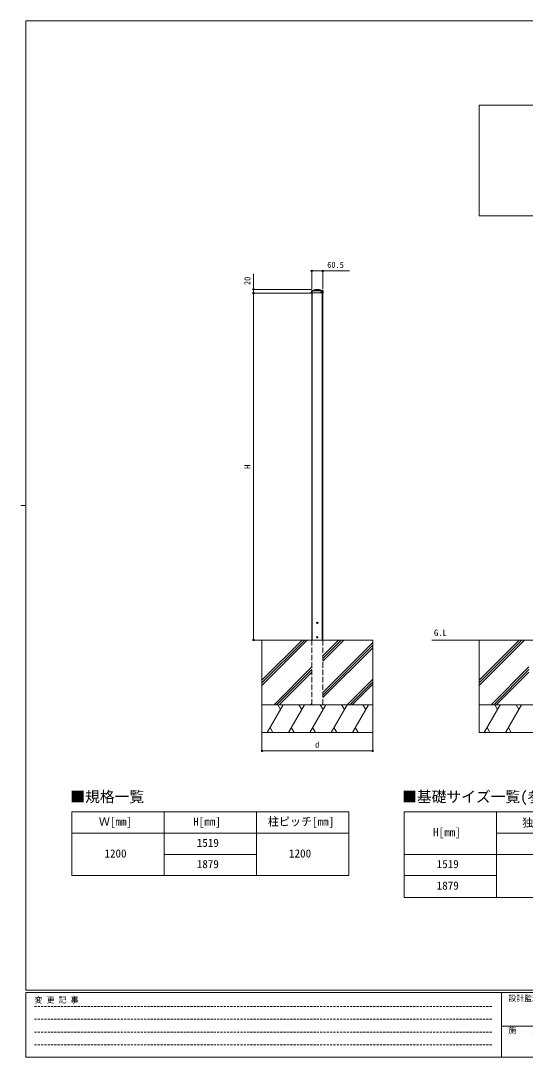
# Model space of a CAD drawing. Units: millimetres, scale not verified. Extents: x -3967 to 3967, y -2821 to 2821.
# Drawn here: x -3967 to -1233, y -2821 to 2793 of the extents above; entities that cross this region are included whole.
import ezdxf
from ezdxf.enums import TextEntityAlignment as Align

# ---------------------------------------------------------------- set-up
doc = ezdxf.new("R2010")
doc.units = ezdxf.units.MM
doc.header["$LTSCALE"] = 10
for name, pattern in [('CHAIN2', [12, 9, -1, 1, -1]), ('DASHED1', [1.8, 1.2, -0.6]), ('DASHED3', [4, 3, -1])]:
    doc.linetypes.add(name, pattern=pattern)
doc.layers.add('0-0_0', color=3, linetype='Continuous')
for name, color, linetype, lineweight in [('0-1_USER1', 4, 'Continuous', 9), ('0-2_YKK_ZWAK', 7, 'Continuous', 18), ('0-3_YKK_11', 6, 'Continuous', 9), ('0-4_YKK_12', 7, 'Continuous', 9)]:
    doc.layers.add(name, color=color, linetype=linetype, lineweight=lineweight)
doc.styles.add('ＭＳ ゴシック', font='')
doc.styles.get('ＭＳ ゴシック').set_extended_font_data('MS Gothic')

msp = doc.modelspace()

# ---------------------------------------------------------------- linework, layer by layer
at = {"layer": '0-1_USER1'}
for p, q in [((-2328.44, 1329.65), (-2392.06, 1329.65)), ((-2391.88, 1329.77), (-2389.75, 1330.65)), ((-2390.25, -561.35), (-2390.25, 1318.65)), ((-2389.75, 1330.65), (-2389.72, 1331.3)), ((-2330.75, 1330.65), (-2389.75, 1330.65)), ((-2389.55, 1331.65), (-2330.95, 1331.65)), ((-2389.36, 1331.75), (-2370.32, 1337.62)), ((-2388.75, 1329.65), (-2388.75, 1318.65)), ((-2387.25, 1318.65), (-2387.25, -561.35)), ((-2360.25, 1337.65), (-2370.17, 1337.65)), ((-2360.25, 1337.65), (-2350.33, 1337.65)), ((-2331.14, 1331.75), (-2350.18, 1337.62)), ((-2338.57, 1323.21), (-2339.45, 1323.21)), ((-2335.93, 1324.09), (-2335.05, 1324.09)), ((-2333.25, 1318.65), (-2333.25, -561.35)), ((-2331.75, 1329.65), (-2331.75, 1318.65)), ((-2330.75, 1330.65), (-2330.78, 1331.3)), ((-2328.62, 1329.77), (-2330.75, 1330.65)), ((-2330.25, 1318.65), (-2330.25, -561.35)), ((-2327.75, 1318.65), (-2328.31, 1329.33)), ((-2361.56, -468.79), (-2362.44, -468.79)), ((-2358.92, -467.91), (-2358.04, -467.91)), ((-2660.25, -1061.35), (-2660.25, -561.35)), ((-2660.25, -807.12), (-2414.49, -561.35)), ((-2660.25, -792.97), (-2428.63, -561.35)), ((-2660.25, -778.83), (-2442.77, -561.35)), ((-2660.25, -561.35), (-2390.25, -561.35)), ((-2443.39, -561.35), (-2259.26, -561.35)), ((-2362.3, -546), (-2362.3, -546.7)), ((-2361.1, -546), (-2362.3, -546)), ((-2361.1, -546.7), (-2362.3, -546.7)), ((-2359.9, -544.3), (-2360.6, -544.3)), ((-2360.6, -544.3), (-2360.6, -545.5)), ((-2360.6, -547.2), (-2360.6, -548.4)), ((-2359.9, -548.4), (-2360.6, -548.4)), ((-2359.9, -544.3), (-2359.9, -545.5)), ((-2359.9, -547.2), (-2359.9, -548.4)), ((-2358.2, -546), (-2359.4, -546)), ((-2358.2, -546.7), (-2359.4, -546.7)), ((-2358.2, -546), (-2358.2, -546.7)), ((-2330.25, -660.97), (-2230.64, -561.35)), ((-2330.25, -675.11), (-2216.5, -561.35)), ((-2330.25, -646.82), (-2244.78, -561.35)), ((-2330.25, -561.35), (-2060.25, -561.35)), ((-2060.25, -1061.35), (-2060.25, -561.35)), ((-1739.3, -561.35), (-14.08, -561.35)), ((-1484.08, -1061.35), (-1484.08, -561.35)), ((-1484.08, -807.12), (-1238.32, -561.35)), ((-1484.08, -792.97), (-1252.46, -561.35)), ((-1484.08, -778.83), (-1266.6, -561.35)), ((-1484.08, -561.35), (-1214.08, -561.35)), ((-2330.25, -844.81), (-2060.25, -574.81)), ((-2330.25, -858.95), (-2060.25, -588.96)), ((-2330.25, -873.1), (-2060.25, -603.1)), ((-2594.78, -911.35), (-2390.25, -706.82)), ((-2580.64, -911.35), (-2390.25, -720.96)), ((-1418.62, -911.35), (-1214.08, -706.82)), ((-1404.47, -911.35), (-1214.08, -720.96)), ((-2566.5, -911.35), (-2390.25, -735.11)), ((-2198.8, -911.35), (-2060.25, -772.8)), ((-1390.33, -911.35), (-1214.08, -735.11)), ((-2184.66, -911.35), (-2060.25, -786.95)), ((-2170.52, -911.35), (-2060.25, -801.09)), ((-2660.25, -911.35), (-2060.25, -911.35)), ((-2631.49, -1061.35), (-2544.89, -911.35)), ((-2559.89, -937.33), (-2574.89, -911.35)), ((-2516.02, -1061.35), (-2429.42, -911.35)), ((-2444.42, -937.33), (-2459.42, -911.35)), ((-2400.55, -1061.35), (-2313.95, -911.35)), ((-2396.79, -911.35), (-2390.25, -904.81)), ((-2328.95, -937.34), (-2343.95, -911.35)), ((-2285.08, -1061.35), (-2198.48, -911.35)), ((-2213.48, -937.34), (-2228.48, -911.35)), ((-2169.61, -1061.35), (-2083.01, -911.35)), ((-2098.01, -937.34), (-2113.01, -911.35)), ((-1484.08, -911.35), (-884.08, -911.35)), ((-1455.32, -1061.35), (-1368.72, -911.35)), ((-1383.72, -937.33), (-1398.72, -911.35)), ((-1339.85, -1061.35), (-1253.25, -911.35)), ((-1268.25, -937.33), (-1283.25, -911.35)), ((-2660.25, -1061.35), (-2060.25, -1061.35)), ((-2616.49, -1035.37), (-2601.49, -1061.35)), ((-2501.02, -1035.37), (-2486.02, -1061.35)), ((-2385.55, -1035.37), (-2370.55, -1061.35)), ((-2270.08, -1035.37), (-2255.08, -1061.35)), ((-2154.61, -1035.37), (-2139.61, -1061.35)), ((-1484.08, -1061.35), (-884.08, -1061.35)), ((-1440.32, -1035.37), (-1425.32, -1061.35)), ((-1324.85, -1035.37), (-1309.86, -1061.35))]:
    msp.add_line(p, q, dxfattribs=at)
at = {"layer": '0-1_USER1', "linetype": 'CHAIN2'}
for p, q in [((-2341.3, 1323.65), (-2332.43, 1323.65)), ((-2337.25, 1328.31), (-2337.25, 1319.19)), ((-2365.35, -468.35), (-2355.12, -468.35)), ((-2360.24, -473.47), (-2360.24, -463.24)), ((-2356.1, -546.35), (-2364.4, -546.35)), ((-2360.25, -551.47), (-2360.25, -541.24))]:
    msp.add_line(p, q, dxfattribs=at)
at = {"layer": '0-1_USER1', "linetype": 'DASHED3'}
for p, q in [((-2390.25, -911.35), (-2390.25, -561.35)), ((-2330.25, -561.35), (-2330.25, -911.35)), ((-2330.25, -911.35), (-2390.25, -911.35))]:
    msp.add_line(p, q, dxfattribs=at)
at = {"layer": '0-1_USER1'}
for points in [[(-884.08, 2019.87), (-884.08, 1735.62), (-1484.08, 1735.62), (-1484.08, 2335.62), (-884.08, 2335.62), (-884.08, 2051.37)], [(-2327.75, 1318.65), (-2392.75, 1318.65), (-2392.19, 1329.33)], [(-2339.45, 1323.21), (-2339.45, 1324.09), (-2338.57, 1324.09)], [(-2337.69, 1324.97), (-2337.69, 1325.85), (-2336.81, 1325.85), (-2336.81, 1324.97)], [(-2336.81, 1322.33), (-2336.81, 1321.45), (-2337.69, 1321.45), (-2337.69, 1322.33)], [(-2335.05, 1324.09), (-2335.05, 1323.21), (-2335.93, 1323.21)], [(-2362.44, -468.79), (-2362.44, -467.91), (-2361.56, -467.91)], [(-2360.68, -467.03), (-2360.68, -466.15), (-2359.8, -466.15), (-2359.8, -467.03)], [(-2359.8, -469.67), (-2359.8, -470.55), (-2360.68, -470.55), (-2360.68, -469.67)], [(-2358.04, -467.91), (-2358.04, -468.79), (-2358.92, -468.79)]]:
    msp.add_lwpolyline(points, dxfattribs=at)
for centre, radius in [((-2337.25, 1323.65), 3.65), ((-2337.25, 1323.65), 3.5), ((-2360.24, -468.35), 4), ((-2360.25, -546.35), 3.75)]:
    msp.add_circle(centre, radius, dxfattribs=at)
for centre, radius, start, end in [((-2391.69, 1329.3), 0.5, 112.42221, 177), ((-2389.22, 1331.27), 0.5, 107.14612, 177), ((-2370.17, 1337.15), 0.5, 90, 107.14612), ((-2350.33, 1337.15), 0.5, 72.85388, 90), ((-2338.57, 1324.97), 0.88, 270, 0), ((-2338.57, 1322.33), 0.88, 0, 90), ((-2335.93, 1324.97), 0.88, 180, 270), ((-2335.93, 1322.33), 0.88, 90, 180), ((-2331.28, 1331.27), 0.5, 3, 72.85388), ((-2328.81, 1329.3), 0.5, 3, 67.57779), ((-2361.56, -467.03), 0.88, 270, 0), ((-2361.56, -469.67), 0.88, 0, 90), ((-2358.92, -467.03), 0.88, 180, 270), ((-2358.92, -469.67), 0.88, 90, 180), ((-2361.1, -545.5), 0.5, 270, 0), ((-2361.1, -547.2), 0.5, 0, 90), ((-2359.4, -545.5), 0.5, 180, 270), ((-2359.4, -547.2), 0.5, 90, 180)]:
    msp.add_arc(centre, radius, start, end, dxfattribs=at)
at = {"layer": '0-2_YKK_ZWAK'}
for p, q in [((-3689.79, -1492.3), (-2189.79, -1492.3)), ((-3689.79, -1492.3), (-3689.79, -1837.3)), ((-3189.79, -1492.3), (-3189.79, -1837.3)), ((-2689.79, -1492.3), (-2689.79, -1837.3)), ((-2189.79, -1492.3), (-2189.79, -1837.3)), ((-1889.79, -1492.3), (110.21, -1492.3)), ((-1889.79, -1492.3), (-1889.79, -1955.62)), ((-1389.79, -1492.3), (-1389.79, -1955.62)), ((-3689.79, -1607.3), (-2189.79, -1607.3)), ((-1389.79, -1607.3), (110.21, -1607.3)), ((-3189.79, -1722.3), (-2689.79, -1722.3)), ((-1889.79, -1722.3), (110.21, -1722.3)), ((-3689.79, -1837.3), (-2189.79, -1837.3)), ((-1889.79, -1837.3), (-1389.79, -1837.3)), ((-1889.79, -1955.62), (110.21, -1955.62))]:
    msp.add_line(p, q, dxfattribs=at)
at = {"layer": '0-3_YKK_11'}
for p, q in [((-2390.25, 1338.65), (-2390.25, 1438.65)), ((-2330.25, 1338.65), (-2330.25, 1438.65)), ((-2391.25, 1337.65), (-2706.75, 1337.65)), ((-2391.25, 1317.65), (-2706.75, 1317.65)), ((-2391.25, 1317.65), (-2706.75, 1317.65)), ((-2705.75, -561.35), (-2705.75, 1317.65)), ((-2391.25, -561.35), (-2706.75, -561.35)), ((-2660.25, -1062.35), (-2660.25, -1162.35)), ((-2060.25, -1062.35), (-2060.25, -1162.35)), ((-2660.25, -1161.35), (-2060.25, -1161.35))]:
    msp.add_line(p, q, dxfattribs=at)
for points in [[(-2705.75, 1317.65), (-2705.75, 1337.65), (-2705.75, 1421.45)], [(-2390.25, 1437.65), (-2330.25, 1437.65), (-2186.45, 1437.65)]]:
    msp.add_lwpolyline(points, dxfattribs=at)
for centre in [(-2390.25, 1437.65), (-2330.25, 1437.65), (-2705.75, 1337.65), (-2705.75, 1317.65), (-2705.75, 1317.65), (-2705.75, -561.35), (-2660.25, -1161.35), (-2060.25, -1161.35)]:
    msp.add_circle(centre, 4.25, dxfattribs=at)
at = {"layer": '0-4_YKK_12'}
for p, q in [((3760.92, 2793), (-3939.08, 2793)), ((-3939.08, -2457), (-3939.08, 2793)), ((-3967.08, 168), (-3939.08, 168)), ((3760.92, -2457), (-3939.08, -2457)), ((3382.92, -2471), (-3939.08, -2471)), ((-3939.08, -2821), (-3939.08, -2471)), ((-1363.08, -2471), (-1363.08, -2821)), ((-1363.08, -2652.99), (-75.08, -2652.99)), ((-3939.08, -2821), (3382.92, -2821))]:
    msp.add_line(p, q, dxfattribs=at)
at = {"layer": '0-4_YKK_12', "linetype": 'DASHED1'}
for p, q in [((-3893.1, -2546.12), (-1411.17, -2546.12)), ((-3893.1, -2615.41), (-1411.17, -2615.41)), ((-3893.1, -2684.7), (-1411.17, -2684.7)), ((-3893.1, -2753.98), (-1411.17, -2753.98))]:
    msp.add_line(p, q, dxfattribs=at)

# ---------------------------------------------------------------- texts
at = {"layer": '0-0_0', "style": 'ＭＳ ゴシック'}
for s, height, p in [('G.L', 33.99, (-1727.99, -548.76)), ('■規格一覧', 58.65, (-3698.32, -1456.72)), ('■基礎サイズ一覧(参考)', 58.65, (-1900.98, -1456.72))]:
    msp.add_text(s, height=height, dxfattribs=at).set_placement(p, align=Align.BOTTOM_LEFT)
at = {"layer": '0-2_YKK_ZWAK', "style": 'ＭＳ ゴシック'}
for s, p in [('Ｗ[mm]', (-3543.79, -1579.8)), ('H[mm]', (-3032.59, -1579.8)), ('柱ピッチ[mm]', (-2628.59, -1579.8)), ('独立基礎（長期地耐力：100kN/', (-1249.42, -1586.27)), ('H[mm]', (-1732.59, -1637.3)), ('1519', (-3013.39, -1694.8)), ('1200', (-3513.39, -1752.3)), ('1200', (-2513.39, -1752.3)), ('1879', (-3013.39, -1809.8)), ('1519', (-1713.39, -1809.8)), ('1879', (-1713.39, -1926.46))]:
    msp.add_text(s, height=43.99, dxfattribs=at).set_placement(p, align=Align.BOTTOM_LEFT)
at = {"layer": '0-3_YKK_11', "style": 'ＭＳ ゴシック'}
for s, p in [('60.5', (-2306.25, 1444.65)), ('d', (-2372.25, -1154.35))]:
    msp.add_text(s, height=32.99, dxfattribs=at).set_placement(p, align=Align.BOTTOM_LEFT)
for s, p in [('20', (-2712.75, 1361.65)), ('H', (-2712.75, 366.15))]:
    msp.add_text(s, height=32.99, rotation=90, dxfattribs=at).set_placement(p, align=Align.BOTTOM_LEFT)
at = {"layer": '0-4_YKK_12', "style": 'ＭＳ ゴシック'}
for s, p in [('変 更 記 事', (-3891.94, -2535.47)), ('設計監理', (-1325.39, -2526.33)), ('施\u3000\u3000工', (-1325.39, -2699.54))]:
    msp.add_text(s, height=30.79, dxfattribs=at).set_placement(p, align=Align.BOTTOM_LEFT)

doc.saveas('drawing.dxf')
